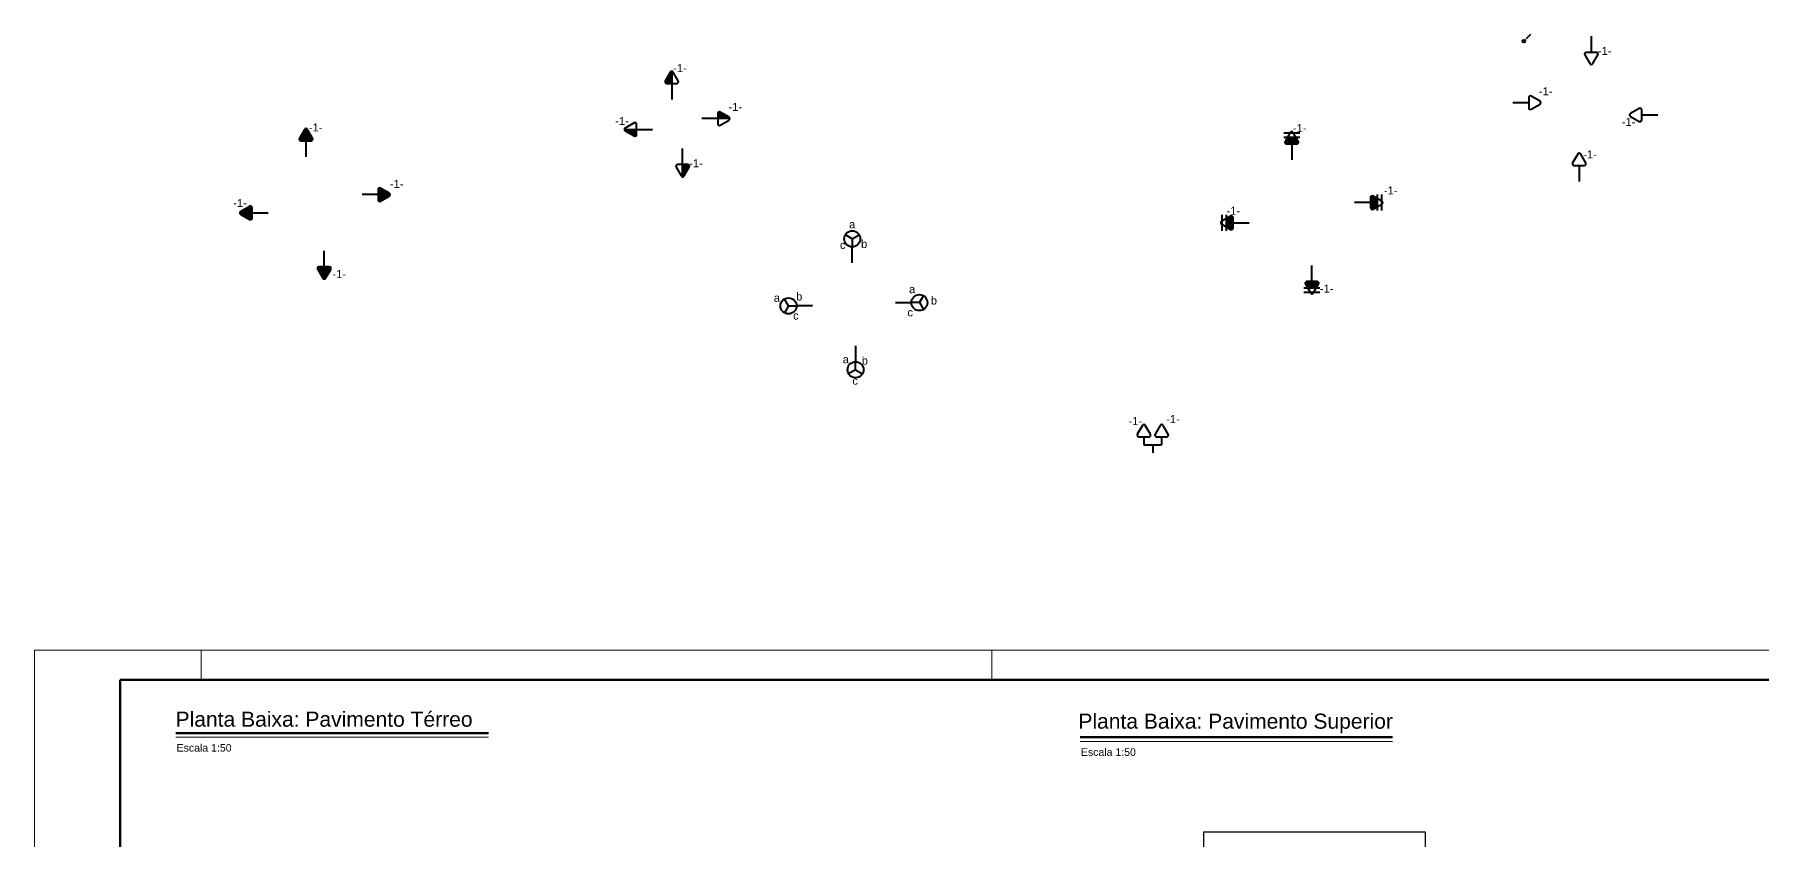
# Model space of a CAD drawing. Header units: millimetres. Extents: x 117864 to 253185, y 7775 to 37034.
# Drawn here: x 117864 to 138082, y 26984 to 36408 of the extents above; entities that cross this region are included whole.
import ezdxf
from ezdxf.enums import TextEntityAlignment as Align

# ---------------------------------------------------------------- set-up
doc = ezdxf.new("R2010")
doc.units = ezdxf.units.MM
doc.header["$LTSCALE"] = 200
for name, color, linetype, lineweight in [('arquitetonico', 7, 'Continuous', 20), ('Eletrodutos', 4, 'Continuous', 60), ('simbologia', 2, 'Continuous', 40), ('Texto', 9, 'Continuous', 20)]:
    doc.layers.add(name, color=color, linetype=linetype, lineweight=lineweight)
doc.styles.add('style1', font='arial.ttf')

msp = doc.modelspace()

# ---------------------------------------------------------------- hatches: boundary and pattern name
at = {"layer": 'simbologia'}
h = msp.add_hatch(dxfattribs=at)
h.set_pattern_fill('ANSI31', color=256, scale=10, angle=90)
h.set_pattern_definition([(135, (130561.2801, -39435.8569), (-0.883883476, -0.883883476), [])])
h.paths.add_polyline_path([(132498, 35159, 0.57735), (132515, 35129), (132633, 35129, 0.57735), (132651, 35159), (132623, 35207), (132525, 35207)], flags=16)
h.paths.add_polyline_path([(132498, 35159, 0.57735), (132515, 35129), (132633, 35129, 0.57735), (132651, 35159), (132594, 35258), (132555, 35258)], flags=17)
h.paths.add_polyline_path([(132592, 35262, 0.57735), (132557, 35262), (132498, 35159, 0.57735), (132515, 35129), (132633, 35129, 0.57735), (132651, 35159)])
h = msp.add_hatch(dxfattribs=at)
h.set_pattern_fill('ANSI31', color=256, scale=10)
h.set_pattern_definition([(45, (58932.0277, 36455.5751), (-0.883883476, 0.883883476), [])])
h.paths.add_polyline_path([(133527, 34519, 0.57735), (133497, 34502), (133497, 34384, 0.57735), (133527, 34366), (133574, 34393), (133574, 34492)], flags=16)
h.paths.add_polyline_path([(133527, 34519, 0.57735), (133497, 34502), (133497, 34384, 0.57735), (133527, 34366), (133625, 34423), (133625, 34462)], flags=17)
h.paths.add_polyline_path([(133630, 34425, 0.57735), (133630, 34460), (133527, 34519, 0.57735), (133497, 34502), (133497, 34384, 0.57735), (133527, 34366)])
h = msp.add_hatch(dxfattribs=at)
h.set_pattern_fill('ANSI31', color=256, scale=10, angle=-180)
h.set_pattern_definition([(225, (206452.7121, 32193.3955), (0.883883476, -0.883883476), [])])
h.paths.add_polyline_path([(131857, 34130, 0.57735), (131887, 34147), (131887, 34265, 0.57735), (131857, 34283), (131810, 34256), (131810, 34157)], flags=16)
h.paths.add_polyline_path([(131857, 34130, 0.57735), (131887, 34147), (131887, 34265, 0.57735), (131857, 34283), (131759, 34226), (131759, 34187)], flags=17)
h.paths.add_polyline_path([(131755, 34224, 0.57735), (131755, 34189), (131857, 34130, 0.57735), (131887, 34147), (131887, 34265, 0.57735), (131857, 34283)])
h = msp.add_hatch(dxfattribs=at)
h.set_pattern_fill('ANSI31', color=256, scale=10, angle=-90)
h.set_pattern_definition([(315, (134823.4598, 108084.8275), (0.883883476, 0.883883476), [])])
h.paths.add_polyline_path([(132887, 33490, 0.57735), (132869, 33520), (132751, 33520, 0.57735), (132734, 33490), (132761, 33442), (132860, 33442)], flags=16)
h.paths.add_polyline_path([(132887, 33490, 0.57735), (132869, 33520), (132751, 33520, 0.57735), (132734, 33490), (132791, 33391), (132830, 33391)], flags=17)
h.paths.add_polyline_path([(132793, 33387, 0.57735), (132828, 33387), (132887, 33490, 0.57735), (132869, 33520), (132751, 33520, 0.57735), (132734, 33490)])

# ---------------------------------------------------------------- linework, layer by layer
at = {"lineweight": 30, "ltscale": 0.35}
for p, q in [((134141, 27080), (131541, 27080)), ((131541, 27080), (131541, 25730)), ((134141, 25730), (134141, 27080))]:
    msp.add_line(p, q, dxfattribs=at)
at = {"layer": 'arquitetonico'}
for p, q in [((147564, 29211), (117864, 29211)), ((117864, 29211), (117864, 8211)), ((119814, 28861), (119814, 29211)), ((129064, 28861), (129064, 29211)), ((119516, 28190), (123174, 28190)), ((130097, 28140), (133755, 28140))]:
    msp.add_line(p, q, dxfattribs=at)
at = {"layer": 'Eletrodutos'}
for p, q in [((147214, 28861), (118864, 28861)), ((118864, 28861), (118864, 8561)), ((119516, 28240), (123174, 28240)), ((130097, 28190), (133755, 28190))]:
    msp.add_line(p, q, dxfattribs=at)
at = {"layer": 'simbologia'}
for p, q in [((135367, 36408), (135321, 36361)), ((135321, 36361), (135367, 36408)), ((136080, 36200), (136080, 36388)), ((125302, 35969), (125243, 35867)), ((125261, 35837), (125379, 35837)), ((125320, 35979), (125320, 35837)), ((125320, 35837), (125320, 35649)), ((125396, 35867), (125337, 35969)), ((135347, 35611), (135160, 35611)), ((125858, 35425), (125671, 35425)), ((125858, 35484), (125858, 35366)), ((126000, 35425), (125858, 35425)), ((125990, 35443), (125888, 35502)), ((125888, 35349), (125990, 35408)), ((136670, 35468), (136857, 35468)), ((121022, 35298), (120963, 35196)), ((121116, 35196), (121057, 35298)), ((124766, 35298), (124909, 35298)), ((124879, 35374), (124776, 35315)), ((124776, 35281), (124879, 35222)), ((124909, 35239), (124909, 35357)), ((124909, 35298), (125096, 35298)), ((132481, 35258), (132668, 35258)), ((132481, 35207), (132668, 35207)), ((120981, 35166), (121099, 35166)), ((121040, 35166), (121040, 34979)), ((125447, 34887), (125447, 35074)), ((132574, 35129), (132574, 34942)), ((125371, 34857), (125430, 34755)), ((125506, 34887), (125388, 34887)), ((125447, 34745), (125447, 34887)), ((125464, 34755), (125523, 34857)), ((135937, 34878), (135937, 34691)), ((121883, 34595), (121883, 34477)), ((122015, 34553), (121913, 34612)), ((120380, 34399), (120277, 34340)), ((120410, 34264), (120410, 34382)), ((121883, 34536), (121696, 34536)), ((121913, 34459), (122015, 34518)), ((133497, 34443), (133310, 34443)), ((133574, 34536), (133574, 34349)), ((133625, 34536), (133625, 34349)), ((120277, 34305), (120380, 34246)), ((120410, 34323), (120597, 34323)), ((131759, 34113), (131759, 34300)), ((131810, 34113), (131810, 34300)), ((131887, 34206), (132075, 34206)), ((127432, 34019), (127351, 34066)), ((127432, 34019), (127514, 34066)), ((127432, 34019), (127432, 33926)), ((121253, 33692), (121253, 33880)), ((127432, 33738), (127432, 33926)), ((121177, 33662), (121236, 33560)), ((121312, 33692), (121194, 33692)), ((121270, 33560), (121329, 33662)), ((132810, 33520), (132810, 33707)), ((132904, 33442), (132717, 33442)), ((132904, 33391), (132717, 33391)), ((126686, 33235), (126639, 33316)), ((126686, 33235), (126639, 33154)), ((126686, 33235), (126779, 33235)), ((126967, 33235), (126779, 33235)), ((127936, 33273), (128123, 33273)), ((128217, 33273), (128123, 33273)), ((128217, 33273), (128264, 33354)), ((128217, 33273), (128264, 33192)), ((127471, 32769), (127471, 32582)), ((127471, 32488), (127471, 32582)), ((127471, 32488), (127389, 32441)), ((127471, 32488), (127552, 32441)), ((130826, 31837), (130767, 31735)), ((130920, 31735), (130861, 31837)), ((131035, 31837), (130976, 31735)), ((131129, 31735), (131070, 31837)), ((130785, 31705), (130903, 31705)), ((130844, 31705), (130844, 31611)), ((130844, 31611), (131052, 31611)), ((130948, 31611), (130948, 31517)), ((130993, 31705), (131111, 31705)), ((131052, 31705), (131052, 31611))]:
    msp.add_line(p, q, dxfattribs=at)
at = {"layer": 'simbologia', "linetype": 'Continuous'}
for p, q in [((125266, 35837), (125241, 35861)), ((125264, 35837), (125241, 35860)), ((125262, 35837), (125241, 35858)), ((125260, 35837), (125241, 35856)), ((125259, 35837), (125241, 35854)), ((125256, 35837), (125241, 35852)), ((125269, 35837), (125242, 35864)), ((125268, 35837), (125242, 35863)), ((125254, 35838), (125242, 35850)), ((125273, 35837), (125243, 35866)), ((125271, 35837), (125243, 35865)), ((125251, 35839), (125243, 35847)), ((125276, 35837), (125244, 35868)), ((125275, 35837), (125244, 35867)), ((125278, 35837), (125245, 35870)), ((125282, 35837), (125246, 35872)), ((125280, 35837), (125246, 35871)), ((125283, 35837), (125247, 35873)), ((125287, 35837), (125248, 35875)), ((125285, 35837), (125248, 35874)), ((125289, 35837), (125249, 35876)), ((125292, 35837), (125250, 35879)), ((125290, 35837), (125250, 35877)), ((125294, 35837), (125251, 35880)), ((125298, 35837), (125252, 35882)), ((125296, 35837), (125252, 35881)), ((125301, 35837), (125253, 35884)), ((125299, 35837), (125253, 35883)), ((125303, 35837), (125254, 35885)), ((125306, 35837), (125255, 35888)), ((125305, 35837), (125255, 35886)), ((125308, 35837), (125256, 35889)), ((125312, 35837), (125257, 35891)), ((125310, 35837), (125257, 35890)), ((125313, 35837), (125258, 35892)), ((125317, 35837), (125259, 35894)), ((125315, 35837), (125259, 35893)), ((125319, 35837), (125260, 35895)), ((125320, 35839), (125261, 35898)), ((125320, 35837), (125261, 35896)), ((125320, 35841), (125262, 35899)), ((125320, 35845), (125263, 35901)), ((125320, 35843), (125263, 35900)), ((125320, 35848), (125264, 35903)), ((125320, 35846), (125264, 35902)), ((125320, 35850), (125265, 35904)), ((125320, 35853), (125266, 35907)), ((125320, 35852), (125266, 35905)), ((125320, 35855), (125267, 35908)), ((125320, 35859), (125268, 35910)), ((125320, 35857), (125268, 35909)), ((125320, 35860), (125269, 35911)), ((125320, 35864), (125270, 35913)), ((125320, 35862), (125270, 35912)), ((125320, 35866), (125271, 35914)), ((125320, 35869), (125272, 35917)), ((125320, 35867), (125272, 35916)), ((125320, 35871), (125273, 35918)), ((125320, 35875), (125274, 35920)), ((125320, 35873), (125274, 35919)), ((125320, 35878), (125275, 35922)), ((125320, 35876), (125275, 35921)), ((125320, 35880), (125276, 35923)), ((125320, 35883), (125277, 35926)), ((125320, 35882), (125277, 35925)), ((125320, 35885), (125278, 35927)), ((125320, 35889), (125279, 35929)), ((125320, 35887), (125279, 35928)), ((125320, 35890), (125280, 35930)), ((125320, 35894), (125281, 35932)), ((125320, 35892), (125281, 35931)), ((125320, 35896), (125282, 35933)), ((125320, 35899), (125283, 35936)), ((125320, 35898), (125283, 35935)), ((125320, 35901), (125284, 35937)), ((125320, 35905), (125285, 35939)), ((125320, 35903), (125285, 35938)), ((125320, 35908), (125286, 35941)), ((125320, 35906), (125286, 35940)), ((125320, 35910), (125287, 35942)), ((125320, 35913), (125288, 35945)), ((125320, 35912), (125288, 35944)), ((125320, 35915), (125289, 35946)), ((125320, 35919), (125290, 35948)), ((125320, 35917), (125290, 35947)), ((125320, 35921), (125291, 35949)), ((125320, 35924), (125292, 35951)), ((125320, 35922), (125292, 35950)), ((125320, 35926), (125293, 35953)), ((125320, 35929), (125294, 35955)), ((125320, 35928), (125294, 35954)), ((125320, 35931), (125295, 35956)), ((125320, 35935), (125296, 35958)), ((125320, 35933), (125296, 35957)), ((125320, 35938), (125297, 35960)), ((125320, 35936), (125297, 35959)), ((125320, 35940), (125298, 35961)), ((125320, 35944), (125299, 35964)), ((125320, 35942), (125299, 35963)), ((125320, 35945), (125300, 35965)), ((125320, 35949), (125301, 35967)), ((125320, 35947), (125301, 35966)), ((125320, 35951), (125302, 35968)), ((125320, 35954), (125303, 35970)), ((125320, 35952), (125303, 35969)), ((125320, 35956), (125304, 35971)), ((125320, 35958), (125305, 35972)), ((125320, 35959), (125306, 35973)), ((125320, 35961), (125307, 35974)), ((125320, 35963), (125308, 35975)), ((125320, 35965), (125309, 35976)), ((125320, 35966), (125310, 35976)), ((125320, 35968), (125311, 35977)), ((125320, 35970), (125312, 35977)), ((125320, 35972), (125314, 35978)), ((125320, 35974), (125315, 35978)), ((125320, 35975), (125316, 35979)), ((125320, 35977), (125318, 35979)), ((125858, 35487), (125876, 35504)), ((125858, 35485), (125878, 35504)), ((125858, 35483), (125880, 35504)), ((125858, 35481), (125881, 35504)), ((125858, 35479), (125883, 35504)), ((125858, 35478), (125884, 35504)), ((125858, 35476), (125885, 35503)), ((125858, 35474), (125887, 35503)), ((125858, 35472), (125888, 35502)), ((125858, 35470), (125889, 35501)), ((125858, 35469), (125890, 35501)), ((125858, 35467), (125891, 35500)), ((125858, 35465), (125892, 35499)), ((125858, 35463), (125893, 35499)), ((125858, 35462), (125894, 35498)), ((125858, 35460), (125896, 35497)), ((125858, 35458), (125897, 35497)), ((125858, 35456), (125898, 35496)), ((125858, 35455), (125899, 35495)), ((125858, 35453), (125900, 35495)), ((125858, 35451), (125901, 35494)), ((125858, 35449), (125902, 35494)), ((125858, 35448), (125903, 35493)), ((125858, 35446), (125905, 35492)), ((125858, 35444), (125906, 35492)), ((125858, 35442), (125907, 35491)), ((125858, 35440), (125908, 35490)), ((125858, 35439), (125909, 35490)), ((125858, 35437), (125910, 35489)), ((125858, 35435), (125911, 35488)), ((125858, 35433), (125912, 35488)), ((125858, 35432), (125914, 35487)), ((125858, 35430), (125915, 35486)), ((125858, 35428), (125916, 35486)), ((125858, 35426), (125917, 35485)), ((125859, 35489), (125874, 35504)), ((125859, 35491), (125871, 35503)), ((125859, 35425), (125918, 35484)), ((125861, 35494), (125868, 35502)), ((125861, 35425), (125919, 35484)), ((125863, 35425), (125920, 35483)), ((125864, 35425), (125921, 35483)), ((125866, 35425), (125923, 35482)), ((125868, 35425), (125924, 35481)), ((125870, 35425), (125925, 35481)), ((125871, 35425), (125926, 35480)), ((125873, 35425), (125927, 35479)), ((125875, 35425), (125928, 35479)), ((125877, 35425), (125929, 35478)), ((125878, 35425), (125930, 35477)), ((125880, 35425), (125931, 35477)), ((125882, 35425), (125933, 35476)), ((125884, 35425), (125934, 35475)), ((125885, 35425), (125935, 35475)), ((125887, 35425), (125936, 35474)), ((125889, 35425), (125937, 35473)), ((125891, 35425), (125938, 35473)), ((125893, 35425), (125939, 35472)), ((125894, 35425), (125940, 35472)), ((125896, 35425), (125942, 35471)), ((125898, 35425), (125943, 35470)), ((125900, 35425), (125944, 35470)), ((125901, 35425), (125945, 35469)), ((125903, 35425), (125946, 35468)), ((125905, 35425), (125947, 35468)), ((125907, 35425), (125948, 35467)), ((125908, 35425), (125949, 35466)), ((125910, 35425), (125951, 35466)), ((125912, 35425), (125952, 35465)), ((125914, 35425), (125953, 35464)), ((125916, 35425), (125954, 35464)), ((125917, 35425), (125955, 35463)), ((125919, 35425), (125956, 35462)), ((125921, 35425), (125957, 35462)), ((125923, 35425), (125958, 35461)), ((125924, 35425), (125959, 35461)), ((125926, 35425), (125961, 35460)), ((125928, 35425), (125962, 35459)), ((125930, 35425), (125963, 35459)), ((125931, 35425), (125964, 35458)), ((125933, 35425), (125965, 35457)), ((125935, 35425), (125966, 35457)), ((125937, 35425), (125967, 35456)), ((125939, 35425), (125968, 35455)), ((125940, 35425), (125970, 35455)), ((125942, 35425), (125971, 35454)), ((125944, 35425), (125972, 35453)), ((125946, 35425), (125973, 35453)), ((125947, 35425), (125974, 35452)), ((125949, 35425), (125975, 35451)), ((125951, 35425), (125976, 35451)), ((125953, 35425), (125977, 35450)), ((125954, 35425), (125979, 35450)), ((125956, 35425), (125980, 35449)), ((125958, 35425), (125981, 35448)), ((125960, 35425), (125982, 35448)), ((125962, 35425), (125983, 35447)), ((125963, 35425), (125984, 35446)), ((125965, 35425), (125985, 35446)), ((125967, 35425), (125986, 35445)), ((125969, 35425), (125988, 35444)), ((125970, 35425), (125989, 35444)), ((125972, 35425), (125990, 35443)), ((125974, 35425), (125991, 35442)), ((125976, 35425), (125992, 35442)), ((125977, 35425), (125993, 35441)), ((125979, 35425), (125994, 35440)), ((125981, 35425), (125995, 35439)), ((125983, 35425), (125996, 35438)), ((125984, 35425), (125996, 35437)), ((125986, 35425), (125997, 35436)), ((125988, 35425), (125998, 35435)), ((125990, 35425), (125998, 35434)), ((125992, 35425), (125999, 35433)), ((125993, 35425), (125999, 35431)), ((125995, 35425), (126000, 35430)), ((125997, 35425), (126000, 35429)), ((125999, 35425), (126000, 35427)), ((120986, 35166), (120961, 35191)), ((120984, 35166), (120961, 35189)), ((120982, 35166), (120961, 35188)), ((120981, 35166), (120961, 35186)), ((120979, 35166), (120961, 35184)), ((120977, 35166), (120961, 35182)), ((120990, 35166), (120962, 35193)), ((120988, 35166), (120962, 35192)), ((120974, 35167), (120962, 35180)), ((120993, 35166), (120963, 35196)), ((120991, 35166), (120963, 35195)), ((120995, 35166), (120964, 35197)), ((120998, 35166), (120965, 35199)), ((120997, 35166), (120965, 35198)), ((121002, 35166), (120966, 35201)), ((121000, 35166), (120966, 35200)), ((121004, 35166), (120967, 35202)), ((121007, 35166), (120968, 35205)), ((121005, 35166), (120968, 35204)), ((121009, 35166), (120969, 35206)), ((121013, 35166), (120970, 35208)), ((121011, 35166), (120970, 35207)), ((121014, 35166), (120971, 35209)), ((121018, 35166), (120972, 35211)), ((121016, 35166), (120972, 35210)), ((121020, 35166), (120973, 35213)), ((121023, 35166), (120974, 35215)), ((121021, 35166), (120974, 35214)), ((121025, 35166), (120975, 35216)), ((121028, 35166), (120976, 35218)), ((121027, 35166), (120976, 35217)), ((121032, 35166), (120977, 35220)), ((121030, 35166), (120977, 35219)), ((121034, 35166), (120978, 35222)), ((121037, 35166), (120979, 35224)), ((121035, 35166), (120979, 35223)), ((121039, 35166), (120980, 35225)), ((121043, 35166), (120981, 35227)), ((121041, 35166), (120981, 35226)), ((121044, 35166), (120982, 35228)), ((121048, 35166), (120983, 35230)), ((121046, 35166), (120983, 35229)), ((121050, 35166), (120984, 35232)), ((121053, 35166), (120985, 35234)), ((121051, 35166), (120985, 35233)), ((121055, 35166), (120986, 35235)), ((121058, 35166), (120987, 35237)), ((121057, 35166), (120987, 35236)), ((121062, 35166), (120988, 35239)), ((121060, 35166), (120988, 35238)), ((121064, 35166), (120989, 35241)), ((121067, 35166), (120990, 35243)), ((121066, 35166), (120990, 35242)), ((121069, 35166), (120991, 35244)), ((121073, 35166), (120992, 35246)), ((121071, 35166), (120992, 35245)), ((121074, 35166), (120993, 35247)), ((121078, 35166), (120994, 35250)), ((121076, 35166), (120994, 35248)), ((121080, 35166), (120995, 35251)), ((121083, 35166), (120996, 35253)), ((121081, 35166), (120996, 35252)), ((121085, 35166), (120997, 35254)), ((121089, 35166), (120998, 35256)), ((121087, 35166), (120998, 35255)), ((121092, 35166), (120999, 35259)), ((121090, 35166), (120999, 35257)), ((121094, 35166), (121000, 35260)), ((121097, 35166), (121001, 35262)), ((121096, 35166), (121001, 35261)), ((121099, 35166), (121002, 35263)), ((121102, 35166), (121003, 35265)), ((121101, 35166), (121003, 35264)), ((121104, 35167), (121004, 35266)), ((121106, 35167), (121005, 35269)), ((121105, 35167), (121005, 35267)), ((121108, 35168), (121006, 35270)), ((121110, 35169), (121007, 35272)), ((121109, 35169), (121007, 35271)), ((121111, 35170), (121008, 35273)), ((121113, 35172), (121009, 35275)), ((121112, 35171), (121009, 35274)), ((121114, 35174), (121010, 35278)), ((121114, 35173), (121010, 35276)), ((121115, 35175), (121011, 35279)), ((121116, 35177), (121012, 35281)), ((121116, 35176), (121012, 35280)), ((121117, 35178), (121013, 35282)), ((121118, 35181), (121014, 35284)), ((121118, 35179), (121014, 35283)), ((121118, 35182), (121015, 35285)), ((121119, 35185), (121016, 35288)), ((121119, 35184), (121016, 35287)), ((121119, 35187), (121017, 35289)), ((121118, 35191), (121018, 35291)), ((121118, 35189), (121018, 35290)), ((121117, 35194), (121019, 35292)), ((121112, 35202), (121020, 35294)), ((121115, 35198), (121020, 35293)), ((121108, 35211), (121021, 35297)), ((121110, 35206), (121021, 35296)), ((121105, 35215), (121022, 35298)), ((121100, 35223), (121023, 35300)), ((121103, 35219), (121023, 35299)), ((121098, 35227), (121024, 35301)), ((121095, 35231), (121025, 35302)), ((121093, 35236), (121026, 35303)), ((121091, 35240), (121027, 35304)), ((121088, 35244), (121028, 35304)), ((121086, 35248), (121029, 35305)), ((121083, 35252), (121030, 35306)), ((121081, 35257), (121031, 35306)), ((121079, 35261), (121032, 35307)), ((121076, 35265), (121034, 35307)), ((121074, 35269), (121035, 35308)), ((121071, 35273), (121037, 35308)), ((121069, 35277), (121038, 35308)), ((121067, 35282), (121040, 35308)), ((121064, 35286), (121042, 35308)), ((121062, 35290), (121044, 35308)), ((121059, 35294), (121047, 35307)), ((121057, 35298), (121050, 35305)), ((124768, 35298), (124766, 35297)), ((124773, 35298), (124767, 35292)), ((124772, 35298), (124767, 35293)), ((124770, 35298), (124767, 35295)), ((124777, 35298), (124768, 35290)), ((124775, 35298), (124768, 35291)), ((124779, 35298), (124769, 35288)), ((124782, 35298), (124770, 35286)), ((124780, 35298), (124770, 35287)), ((124784, 35298), (124771, 35285)), ((124786, 35298), (124772, 35284)), ((124787, 35298), (124773, 35283)), ((124789, 35298), (124774, 35283)), ((124791, 35298), (124775, 35282)), ((124793, 35298), (124776, 35281)), ((124794, 35298), (124777, 35280)), ((124796, 35298), (124778, 35280)), ((124798, 35298), (124779, 35279)), ((124800, 35298), (124780, 35279)), ((124802, 35298), (124781, 35278)), ((124803, 35298), (124782, 35277)), ((124805, 35298), (124784, 35277)), ((124807, 35298), (124785, 35276)), ((124809, 35298), (124786, 35275)), ((124810, 35298), (124787, 35275)), ((124812, 35298), (124788, 35274)), ((124814, 35298), (124789, 35273)), ((124816, 35298), (124790, 35273)), ((124817, 35298), (124791, 35272)), ((124819, 35298), (124793, 35271)), ((124821, 35298), (124794, 35271)), ((124823, 35298), (124795, 35270)), ((124825, 35298), (124796, 35269)), ((124826, 35298), (124797, 35269)), ((124828, 35298), (124798, 35268)), ((124830, 35298), (124799, 35268)), ((124832, 35298), (124800, 35267)), ((124833, 35298), (124802, 35266)), ((124835, 35298), (124803, 35266)), ((124837, 35298), (124804, 35265)), ((124839, 35298), (124805, 35264)), ((124840, 35298), (124806, 35264)), ((124842, 35298), (124807, 35263)), ((124844, 35298), (124808, 35262)), ((124846, 35298), (124809, 35262)), ((124848, 35298), (124810, 35261)), ((124849, 35298), (124812, 35260)), ((124851, 35298), (124813, 35260)), ((124853, 35298), (124814, 35259)), ((124855, 35298), (124815, 35258)), ((124856, 35298), (124816, 35258)), ((124858, 35298), (124817, 35257)), ((124860, 35298), (124818, 35257)), ((124862, 35298), (124819, 35256)), ((124863, 35298), (124821, 35255)), ((124865, 35298), (124822, 35255)), ((124867, 35298), (124823, 35254)), ((124869, 35298), (124824, 35253)), ((124871, 35298), (124825, 35253)), ((124872, 35298), (124826, 35252)), ((124874, 35298), (124827, 35251)), ((124876, 35298), (124828, 35251)), ((124878, 35298), (124830, 35250)), ((124879, 35298), (124831, 35249)), ((124881, 35298), (124832, 35249)), ((124883, 35298), (124833, 35248)), ((124885, 35298), (124834, 35247)), ((124886, 35298), (124835, 35247)), ((124888, 35298), (124836, 35246)), ((124890, 35298), (124837, 35246)), ((124892, 35298), (124838, 35245)), ((124893, 35298), (124840, 35244)), ((124895, 35298), (124841, 35244)), ((124897, 35298), (124842, 35243)), ((124899, 35298), (124843, 35242)), ((124901, 35298), (124844, 35242)), ((124902, 35298), (124845, 35241)), ((124904, 35298), (124846, 35240)), ((124906, 35298), (124847, 35240)), ((124908, 35298), (124849, 35239)), ((124909, 35297), (124850, 35238)), ((124909, 35295), (124851, 35238)), ((124909, 35294), (124852, 35237)), ((124909, 35292), (124853, 35236)), ((124909, 35290), (124854, 35236)), ((124909, 35288), (124855, 35235)), ((124909, 35287), (124856, 35235)), ((124909, 35285), (124858, 35234)), ((124909, 35283), (124859, 35233)), ((124909, 35281), (124860, 35233)), ((124909, 35280), (124861, 35232)), ((124909, 35278), (124862, 35231)), ((124909, 35276), (124863, 35231)), ((124909, 35274), (124864, 35230)), ((124909, 35272), (124865, 35229)), ((124909, 35271), (124867, 35229)), ((124909, 35269), (124868, 35228)), ((124909, 35267), (124869, 35227)), ((124909, 35265), (124870, 35227)), ((124909, 35264), (124871, 35226)), ((124909, 35262), (124872, 35225)), ((124909, 35260), (124873, 35225)), ((124909, 35258), (124874, 35224)), ((124909, 35257), (124875, 35224)), ((124909, 35255), (124877, 35223)), ((124909, 35253), (124878, 35222)), ((124909, 35251), (124879, 35222)), ((124909, 35250), (124880, 35221)), ((124909, 35248), (124881, 35220)), ((124909, 35246), (124883, 35220)), ((124909, 35244), (124884, 35220)), ((124909, 35242), (124885, 35219)), ((124909, 35241), (124887, 35219)), ((124909, 35239), (124889, 35219)), ((124908, 35237), (124891, 35219)), ((124908, 35235), (124893, 35220)), ((124907, 35232), (124895, 35220)), ((124906, 35229), (124898, 35222)), ((120971, 35168), (120963, 35177)), ((125447, 34886), (125506, 34827)), ((125447, 34884), (125505, 34826)), ((125447, 34883), (125505, 34825)), ((125447, 34881), (125504, 34824)), ((125447, 34879), (125503, 34823)), ((125447, 34877), (125503, 34821)), ((125447, 34875), (125502, 34820)), ((125447, 34874), (125501, 34819)), ((125447, 34872), (125501, 34818)), ((125447, 34870), (125500, 34817)), ((125447, 34868), (125500, 34816)), ((125447, 34867), (125499, 34815)), ((125447, 34865), (125498, 34814)), ((125447, 34863), (125498, 34812)), ((125447, 34861), (125497, 34811)), ((125447, 34860), (125496, 34810)), ((125447, 34858), (125496, 34809)), ((125447, 34856), (125495, 34808)), ((125447, 34854), (125494, 34807)), ((125447, 34853), (125494, 34806)), ((125447, 34851), (125493, 34805)), ((125447, 34849), (125492, 34804)), ((125447, 34847), (125492, 34802)), ((125447, 34845), (125491, 34801)), ((125447, 34844), (125490, 34800)), ((125447, 34842), (125490, 34799)), ((125447, 34840), (125489, 34798)), ((125447, 34838), (125489, 34797)), ((125447, 34837), (125488, 34796)), ((125447, 34835), (125487, 34795)), ((125447, 34833), (125487, 34793)), ((125447, 34831), (125486, 34792)), ((125447, 34830), (125485, 34791)), ((125447, 34828), (125485, 34790)), ((125447, 34826), (125484, 34789)), ((125447, 34824), (125483, 34788)), ((125447, 34822), (125483, 34787)), ((125447, 34821), (125482, 34786)), ((125447, 34819), (125481, 34784)), ((125447, 34817), (125481, 34783)), ((125447, 34815), (125480, 34782)), ((125447, 34814), (125479, 34781)), ((125447, 34812), (125479, 34780)), ((125447, 34810), (125478, 34779)), ((125447, 34808), (125478, 34778)), ((125447, 34807), (125477, 34777)), ((125447, 34805), (125476, 34775)), ((125447, 34803), (125476, 34774)), ((125447, 34801), (125475, 34773)), ((125447, 34799), (125474, 34772)), ((125447, 34798), (125474, 34771)), ((125447, 34796), (125473, 34770)), ((125447, 34794), (125472, 34769)), ((125447, 34792), (125472, 34768)), ((125447, 34791), (125471, 34767)), ((125447, 34789), (125470, 34765)), ((125447, 34787), (125470, 34764)), ((125447, 34785), (125469, 34763)), ((125447, 34784), (125468, 34762)), ((125447, 34782), (125468, 34761)), ((125447, 34780), (125467, 34760)), ((125447, 34778), (125467, 34759)), ((125447, 34776), (125466, 34758)), ((125447, 34775), (125465, 34756)), ((125448, 34887), (125507, 34828)), ((125450, 34887), (125507, 34829)), ((125451, 34887), (125508, 34830)), ((125453, 34887), (125509, 34832)), ((125455, 34887), (125509, 34833)), ((125457, 34887), (125510, 34834)), ((125458, 34887), (125511, 34835)), ((125460, 34887), (125511, 34836)), ((125462, 34887), (125512, 34837)), ((125464, 34887), (125512, 34838)), ((125466, 34887), (125513, 34839)), ((125467, 34887), (125514, 34840)), ((125469, 34887), (125514, 34842)), ((125471, 34887), (125515, 34843)), ((125473, 34887), (125516, 34844)), ((125474, 34887), (125516, 34845)), ((125476, 34887), (125517, 34846)), ((125478, 34887), (125518, 34847)), ((125480, 34887), (125518, 34848)), ((125481, 34887), (125519, 34849)), ((125483, 34887), (125520, 34851)), ((125485, 34887), (125520, 34852)), ((125487, 34887), (125521, 34853)), ((125488, 34887), (125522, 34854)), ((125490, 34887), (125522, 34855)), ((125492, 34887), (125523, 34856)), ((125494, 34887), (125523, 34857)), ((125496, 34887), (125524, 34858)), ((125497, 34887), (125525, 34860)), ((125499, 34887), (125525, 34861)), ((125501, 34887), (125525, 34862)), ((125503, 34887), (125526, 34864)), ((125504, 34887), (125526, 34865)), ((125506, 34887), (125526, 34867)), ((125508, 34887), (125526, 34869)), ((125510, 34887), (125526, 34871)), ((125513, 34886), (125525, 34874)), ((125516, 34884), (125523, 34877)), ((121883, 34597), (121901, 34615)), ((121883, 34595), (121903, 34615)), ((121883, 34593), (121905, 34615)), ((121883, 34591), (121906, 34615)), ((121883, 34599), (121899, 34614)), ((121883, 34589), (121908, 34614)), ((121883, 34588), (121909, 34614)), ((121883, 34586), (121910, 34613)), ((121883, 34584), (121912, 34613)), ((121883, 34582), (121913, 34612)), ((121883, 34581), (121914, 34612)), ((121883, 34579), (121915, 34611)), ((121883, 34577), (121916, 34610)), ((121883, 34575), (121917, 34610)), ((121883, 34574), (121918, 34609)), ((121883, 34572), (121920, 34608)), ((121883, 34570), (121921, 34608)), ((121883, 34568), (121922, 34607)), ((121883, 34567), (121923, 34606)), ((121883, 34565), (121924, 34606)), ((121883, 34563), (121925, 34605)), ((121883, 34561), (121926, 34604)), ((121883, 34559), (121927, 34604)), ((121883, 34558), (121929, 34603)), ((121883, 34556), (121930, 34603)), ((121883, 34554), (121931, 34602)), ((121883, 34552), (121932, 34601)), ((121883, 34551), (121933, 34601)), ((121883, 34549), (121934, 34600)), ((121883, 34547), (121935, 34599)), ((121883, 34545), (121936, 34599)), ((121883, 34544), (121937, 34598)), ((121883, 34542), (121939, 34597)), ((121883, 34540), (121940, 34597)), ((121883, 34538), (121941, 34596)), ((121883, 34536), (121942, 34595)), ((121883, 34535), (121943, 34595)), ((121883, 34533), (121944, 34594)), ((121883, 34531), (121945, 34593)), ((121883, 34529), (121946, 34593)), ((121883, 34528), (121948, 34592)), ((121883, 34526), (121949, 34592)), ((121883, 34524), (121950, 34591)), ((121883, 34522), (121951, 34590)), ((121883, 34521), (121952, 34590)), ((121883, 34519), (121953, 34589)), ((121883, 34517), (121954, 34588)), ((121883, 34515), (121955, 34588)), ((121883, 34513), (121957, 34587)), ((121883, 34512), (121958, 34586)), ((121883, 34510), (121959, 34586)), ((121883, 34508), (121960, 34585)), ((121883, 34506), (121961, 34584)), ((121883, 34505), (121962, 34584)), ((121883, 34503), (121963, 34583)), ((121883, 34501), (121964, 34582)), ((121883, 34499), (121966, 34582)), ((121883, 34498), (121967, 34581)), ((121883, 34496), (121968, 34581)), ((121883, 34494), (121969, 34580)), ((121883, 34492), (121970, 34579)), ((121883, 34490), (121971, 34579)), ((121883, 34489), (121972, 34578)), ((121883, 34487), (121973, 34577)), ((121883, 34485), (121974, 34577)), ((121883, 34483), (121976, 34576)), ((121883, 34482), (121977, 34575)), ((121883, 34480), (121978, 34575)), ((121883, 34478), (121979, 34574)), ((121883, 34476), (121980, 34573)), ((121883, 34475), (121981, 34573)), ((121883, 34473), (121982, 34572)), ((121884, 34601), (121897, 34614)), ((121885, 34604), (121894, 34613)), ((125447, 34773), (125465, 34755)), ((125447, 34771), (125464, 34754)), ((125447, 34769), (125463, 34753)), ((125447, 34768), (125462, 34752)), ((125447, 34766), (125462, 34751)), ((125447, 34764), (125461, 34750)), ((125447, 34762), (125460, 34749)), ((125447, 34761), (125459, 34749)), ((125447, 34759), (125458, 34748)), ((125447, 34757), (125457, 34747)), ((125447, 34755), (125456, 34747)), ((125447, 34754), (125454, 34746)), ((125447, 34752), (125453, 34746)), ((125447, 34750), (125452, 34745)), ((125447, 34748), (125450, 34745)), ((125447, 34746), (125449, 34745)), ((120332, 34371), (120271, 34311)), ((120336, 34374), (120272, 34310)), ((120340, 34376), (120273, 34309)), ((120344, 34378), (120274, 34308)), ((120348, 34381), (120275, 34307)), ((120352, 34383), (120276, 34306)), ((120357, 34386), (120277, 34306)), ((120361, 34388), (120278, 34305)), ((120365, 34390), (120279, 34304)), ((120369, 34393), (120280, 34304)), ((120373, 34395), (120281, 34303)), ((120378, 34398), (120282, 34302)), ((120381, 34400), (120283, 34302)), ((120384, 34401), (120284, 34301)), ((120386, 34401), (120286, 34301)), ((120388, 34402), (120287, 34300)), ((120390, 34402), (120288, 34299)), ((120392, 34401), (120289, 34299)), ((120393, 34401), (120290, 34298)), ((120395, 34401), (120291, 34297)), ((120396, 34400), (120292, 34297)), ((120397, 34400), (120293, 34296)), ((120399, 34399), (120295, 34295)), ((120400, 34399), (120296, 34295)), ((120401, 34398), (120297, 34294)), ((120402, 34397), (120298, 34293)), ((120403, 34397), (120299, 34293)), ((120404, 34396), (120300, 34292)), ((120405, 34395), (120301, 34291)), ((120405, 34394), (120302, 34291)), ((120406, 34393), (120304, 34290)), ((120407, 34392), (120305, 34290)), ((120407, 34391), (120306, 34289)), ((120408, 34389), (120307, 34288)), ((120408, 34388), (120308, 34288)), ((120409, 34387), (120309, 34287)), ((120409, 34385), (120310, 34286)), ((120409, 34384), (120311, 34286)), ((120410, 34382), (120312, 34285)), ((120410, 34380), (120314, 34284)), ((120410, 34379), (120315, 34284)), ((120410, 34377), (120316, 34283)), ((120410, 34375), (120317, 34282)), ((120410, 34373), (120318, 34282)), ((120410, 34371), (120319, 34281)), ((121884, 34472), (121983, 34571)), ((121884, 34470), (121985, 34571)), ((121885, 34469), (121986, 34570)), ((121885, 34468), (121987, 34570)), ((121886, 34467), (121988, 34569)), ((121886, 34466), (121989, 34568)), ((121887, 34465), (121990, 34568)), ((121888, 34464), (121991, 34567)), ((121889, 34463), (121992, 34566)), ((121890, 34462), (121994, 34566)), ((121891, 34461), (121995, 34565)), ((121892, 34460), (121996, 34564)), ((121893, 34460), (121997, 34564)), ((121894, 34459), (121998, 34563)), ((121895, 34458), (121999, 34562)), ((121896, 34458), (122000, 34562)), ((121898, 34458), (122001, 34561)), ((121899, 34457), (122002, 34560)), ((121901, 34457), (122004, 34560)), ((121902, 34457), (122005, 34559)), ((121904, 34457), (122006, 34559)), ((121906, 34457), (122007, 34558)), ((121908, 34458), (122008, 34557)), ((121911, 34459), (122009, 34557)), ((121915, 34461), (122010, 34556)), ((121919, 34463), (122011, 34555)), ((121923, 34465), (122013, 34555)), ((121928, 34468), (122014, 34554)), ((121932, 34470), (122015, 34553)), ((121936, 34473), (122016, 34553)), ((121940, 34475), (122017, 34552)), ((121944, 34478), (122018, 34551)), ((121949, 34480), (122019, 34550)), ((121953, 34482), (122020, 34550)), ((121957, 34485), (122021, 34549)), ((121961, 34487), (122021, 34548)), ((121965, 34490), (122022, 34547)), ((121969, 34492), (122023, 34545)), ((121974, 34494), (122023, 34544)), ((121978, 34497), (122024, 34543)), ((121982, 34499), (122024, 34542)), ((121986, 34502), (122025, 34540)), ((121990, 34504), (122025, 34539)), ((121995, 34507), (122025, 34537)), ((121999, 34509), (122025, 34535)), ((122003, 34511), (122025, 34534)), ((122007, 34514), (122025, 34531)), ((122011, 34516), (122024, 34529)), ((122015, 34519), (122022, 34526)), ((120298, 34352), (120267, 34321)), ((120294, 34349), (120267, 34323)), ((120290, 34347), (120267, 34325)), ((120311, 34359), (120268, 34317)), ((120306, 34357), (120268, 34318)), ((120302, 34354), (120268, 34320)), ((120285, 34345), (120268, 34327)), ((120319, 34364), (120269, 34314)), ((120315, 34362), (120269, 34315)), ((120281, 34342), (120269, 34329)), ((120327, 34369), (120270, 34312)), ((120323, 34366), (120270, 34313)), ((120277, 34340), (120270, 34333)), ((120410, 34370), (120320, 34280)), ((120410, 34368), (120321, 34280)), ((120410, 34366), (120323, 34279)), ((120410, 34364), (120324, 34279)), ((120410, 34363), (120325, 34278)), ((120410, 34361), (120326, 34277)), ((120410, 34359), (120327, 34277)), ((120410, 34357), (120328, 34276)), ((120410, 34356), (120329, 34275)), ((120410, 34354), (120330, 34275)), ((120410, 34352), (120332, 34274)), ((120410, 34350), (120333, 34273)), ((120410, 34348), (120334, 34273)), ((120410, 34347), (120335, 34272)), ((120410, 34345), (120336, 34271)), ((120410, 34343), (120337, 34271)), ((120410, 34341), (120338, 34270)), ((120410, 34340), (120339, 34269)), ((120410, 34338), (120340, 34269)), ((120410, 34336), (120342, 34268)), ((120410, 34334), (120343, 34268)), ((120410, 34333), (120344, 34267)), ((120410, 34331), (120345, 34266)), ((120410, 34329), (120346, 34266)), ((120410, 34327), (120347, 34265)), ((120410, 34325), (120348, 34264)), ((120410, 34324), (120349, 34264)), ((120410, 34322), (120351, 34263)), ((120410, 34320), (120352, 34262)), ((120410, 34318), (120353, 34262)), ((120410, 34317), (120354, 34261)), ((120410, 34315), (120355, 34260)), ((120410, 34313), (120356, 34260)), ((120410, 34311), (120357, 34259)), ((120410, 34310), (120358, 34258)), ((120410, 34308), (120360, 34258)), ((120410, 34306), (120361, 34257)), ((120410, 34304), (120362, 34257)), ((120410, 34303), (120363, 34256)), ((120410, 34301), (120364, 34255)), ((120410, 34299), (120365, 34255)), ((120410, 34297), (120366, 34254)), ((120410, 34295), (120367, 34253)), ((120410, 34294), (120369, 34253)), ((120410, 34292), (120370, 34252)), ((120410, 34290), (120371, 34251)), ((120410, 34288), (120372, 34251)), ((120410, 34287), (120373, 34250)), ((120410, 34285), (120374, 34249)), ((120410, 34283), (120375, 34249)), ((120410, 34281), (120376, 34248)), ((120410, 34280), (120377, 34247)), ((120410, 34278), (120379, 34247)), ((120410, 34276), (120380, 34246)), ((120410, 34274), (120381, 34246)), ((120410, 34272), (120382, 34245)), ((120410, 34271), (120383, 34245)), ((120410, 34269), (120385, 34244)), ((120410, 34267), (120386, 34244)), ((120410, 34265), (120388, 34244)), ((120410, 34264), (120390, 34244)), ((120409, 34262), (120391, 34244)), ((120409, 34260), (120393, 34244)), ((120409, 34257), (120396, 34245)), ((120407, 34254), (120399, 34246)), ((121174, 33676), (121278, 33573)), ((121174, 33675), (121277, 33572)), ((121174, 33673), (121276, 33571)), ((121174, 33671), (121276, 33570)), ((121174, 33669), (121275, 33569)), ((121175, 33680), (121279, 33576)), ((121175, 33679), (121279, 33575)), ((121175, 33678), (121278, 33574)), ((121175, 33667), (121274, 33567)), ((121176, 33682), (121280, 33577)), ((121176, 33664), (121274, 33566)), ((121177, 33684), (121281, 33580)), ((121177, 33683), (121281, 33579)), ((121178, 33685), (121282, 33581)), ((121178, 33660), (121273, 33565)), ((121179, 33686), (121283, 33582)), ((121180, 33687), (121283, 33583)), ((121180, 33656), (121272, 33564)), ((121181, 33688), (121284, 33584)), ((121182, 33688), (121285, 33585)), ((121183, 33689), (121285, 33586)), ((121183, 33652), (121272, 33563)), ((121184, 33690), (121286, 33588)), ((121185, 33690), (121287, 33589)), ((121185, 33648), (121271, 33562)), ((121186, 33691), (121287, 33590)), ((121187, 33691), (121288, 33591)), ((121187, 33644), (121270, 33561)), ((121189, 33692), (121289, 33592)), ((121190, 33692), (121289, 33593)), ((121190, 33640), (121270, 33560)), ((121192, 33692), (121290, 33594)), ((121192, 33635), (121269, 33559)), ((121193, 33692), (121290, 33595)), ((121195, 33692), (121291, 33597)), ((121195, 33631), (121268, 33558)), ((121197, 33692), (121292, 33598)), ((121197, 33627), (121267, 33557)), ((121199, 33692), (121292, 33599)), ((121199, 33623), (121267, 33556)), ((121200, 33692), (121293, 33600)), ((121202, 33692), (121294, 33601)), ((121202, 33619), (121266, 33555)), ((121204, 33692), (121294, 33602)), ((121204, 33614), (121265, 33554)), ((121206, 33692), (121295, 33603)), ((121207, 33610), (121264, 33553)), ((121208, 33692), (121296, 33604)), ((121209, 33692), (121296, 33605)), ((121209, 33606), (121262, 33553)), ((121211, 33692), (121297, 33607)), ((121212, 33602), (121261, 33552)), ((121213, 33692), (121298, 33608)), ((121214, 33598), (121260, 33552)), ((121215, 33692), (121298, 33609)), ((121216, 33692), (121299, 33610)), ((121216, 33594), (121259, 33551)), ((121218, 33692), (121300, 33611)), ((121219, 33589), (121257, 33551)), ((121220, 33692), (121300, 33612)), ((121221, 33585), (121256, 33550)), ((121222, 33692), (121301, 33613)), ((121223, 33692), (121301, 33614)), ((121224, 33581), (121254, 33550)), ((121225, 33692), (121302, 33616)), ((121226, 33577), (121253, 33550)), ((121227, 33692), (121303, 33617)), ((121228, 33573), (121251, 33550)), ((121229, 33692), (121303, 33618)), ((121231, 33692), (121304, 33619)), ((121231, 33568), (121249, 33551)), ((121232, 33692), (121305, 33620)), ((121233, 33564), (121246, 33551)), ((121234, 33692), (121305, 33621)), ((121236, 33692), (121306, 33622)), ((121238, 33692), (121307, 33623)), ((121239, 33692), (121307, 33625)), ((121241, 33692), (121308, 33626)), ((121243, 33692), (121309, 33627)), ((121245, 33692), (121309, 33628)), ((121246, 33692), (121310, 33629)), ((121248, 33692), (121311, 33630)), ((121250, 33692), (121311, 33631)), ((121252, 33692), (121312, 33632)), ((121254, 33692), (121312, 33634)), ((121255, 33692), (121313, 33635)), ((121257, 33692), (121314, 33636)), ((121259, 33692), (121314, 33637)), ((121261, 33692), (121315, 33638)), ((121262, 33692), (121316, 33639)), ((121264, 33692), (121316, 33640)), ((121266, 33692), (121317, 33641)), ((121268, 33692), (121318, 33642)), ((121269, 33692), (121318, 33644)), ((121271, 33692), (121319, 33645)), ((121273, 33692), (121320, 33646)), ((121275, 33692), (121320, 33647)), ((121277, 33692), (121321, 33648)), ((121278, 33692), (121322, 33649)), ((121280, 33692), (121322, 33650)), ((121282, 33692), (121323, 33651)), ((121284, 33692), (121323, 33653)), ((121285, 33692), (121324, 33654)), ((121287, 33692), (121325, 33655)), ((121289, 33692), (121325, 33656)), ((121291, 33692), (121326, 33657)), ((121292, 33692), (121327, 33658)), ((121294, 33692), (121327, 33659)), ((121296, 33692), (121328, 33660)), ((121298, 33692), (121329, 33662)), ((121299, 33692), (121329, 33663)), ((121301, 33692), (121330, 33664)), ((121303, 33692), (121330, 33665)), ((121305, 33692), (121331, 33666)), ((121307, 33692), (121331, 33668)), ((121308, 33692), (121332, 33669)), ((121310, 33692), (121332, 33671)), ((121312, 33692), (121332, 33672)), ((121314, 33692), (121332, 33674)), ((121316, 33692), (121332, 33676)), ((121318, 33691), (121331, 33679)), ((121321, 33690), (121330, 33682)), ((121236, 33560), (121243, 33553))]:
    msp.add_line(p, q, dxfattribs=at)
at = {"layer": 'simbologia'}
for points in [[(136139, 36200), (136021, 36200, 0.57735), (136003, 36170), (136062, 36068, 0.57735), (136097, 36068), (136156, 36170, 0.57735)], [(135347, 35670), (135347, 35551, 0.57735), (135377, 35534), (135479, 35593, 0.57735), (135479, 35628), (135377, 35687, 0.57735)], [(136670, 35409), (136670, 35527, 0.57735), (136640, 35544), (136537, 35485, 0.57735), (136537, 35451), (136640, 35392, 0.57735)], [(132515, 35129), (132633, 35129, 0.57735), (132651, 35159), (132592, 35262, 0.57735), (132557, 35262), (132498, 35159, 0.57735)], [(135878, 34878), (135996, 34878, 0.57735), (136014, 34908), (135955, 35010, 0.57735), (135920, 35010), (135861, 34908, 0.57735)], [(133497, 34502), (133497, 34384, 0.57735), (133527, 34366), (133630, 34425, 0.57735), (133630, 34460), (133527, 34519, 0.57735)], [(131887, 34147), (131887, 34265, 0.57735), (131857, 34283), (131755, 34224, 0.57735), (131755, 34189), (131857, 34130, 0.57735)], [(132869, 33520), (132751, 33520, 0.57735), (132734, 33490), (132793, 33387, 0.57735), (132828, 33387), (132887, 33490, 0.57735)]]:
    msp.add_lwpolyline(points, format="xyb", close=True, dxfattribs=at)
for centre, radius in [((135290, 36330), 15.7), ((127432, 34019), 93.7), ((128217, 33273), 93.7), ((126686, 33235), 93.7), ((127471, 32488), 93.7)]:
    msp.add_circle(centre, radius, dxfattribs=at)
for centre, start, end in [((125261, 35857), 150, 270), ((125320, 35959), 30, 150), ((125379, 35857), 270, 30), ((125878, 35484), 60, 180), ((125980, 35425), 300, 60), ((120981, 35186), 150, 270), ((121040, 35288), 30, 150), ((121099, 35186), 270, 30), ((124786, 35298), 120, 240), ((124889, 35357), 0, 120), ((124889, 35239), 240, 360), ((125878, 35366), 180, 300), ((125388, 34867), 90, 210), ((125506, 34867), 330, 90), ((121903, 34595), 60, 180), ((125447, 34765), 210, 330), ((120390, 34382), 0, 120), ((121903, 34477), 180, 300), ((122005, 34536), 300, 60), ((120287, 34323), 120, 240), ((120390, 34264), 240, 360), ((121194, 33672), 90, 210), ((121312, 33672), 330, 90), ((121253, 33570), 210, 330), ((130844, 31827), 30, 150), ((131052, 31827), 30, 150), ((130785, 31725), 150, 270), ((130903, 31725), 270, 30), ((130993, 31725), 150, 270), ((131111, 31725), 270, 30)]:
    msp.add_arc(centre, 20, start, end, dxfattribs=at)
msp.add_solid([(135324, 36357), (135317, 36364), (135301, 36341)], dxfattribs=at)

# ---------------------------------------------------------------- texts
at = {"layer": 'Texto', "style": 'style1'}
for s, p in [('-1-', (136156, 36170)), ('-1-', (125337, 35969)), ('-1-', (135465, 35698)), ('-1-', (125984, 35515)), ('-1-', (124657, 35350)), ('-1-', (136435, 35340)), ('-1-', (121073, 35275)), ('-1-', (132587, 35267)), ('-1-', (135984, 34959)), ('-1-', (125523, 34856)), ('-1-', (122021, 34615)), ('-1-', (133652, 34538)), ('-1-', (120189, 34391)), ('-1-', (131810, 34300)), ('a', (127394, 34142)), ('c', (127288, 33900)), ('b', (127535, 33913)), ('-1-', (121349, 33560)), ('b', (126775, 33298)), ('a', (128096, 33384)), ('-1-', (132904, 33391)), ('a', (126514, 33283)), ('c', (128077, 33113)), ('b', (128351, 33251)), ('c', (126740, 33075)), ('a', (127320, 32564)), ('b', (127543, 32548)), ('c', (127433, 32314)), ('-1-', (131104, 31865)), ('-1-', (130663, 31841))]:
    msp.add_text(s, height=93.7, dxfattribs=at).set_placement(p)
at = {"layer": 'Texto', "lineweight": -3, "style": 'style1'}
for s, height, p in [('Planta Baixa: Pavimento Térreo', 176.21, (121252, 28407)), ('Planta Baixa: Pavimento Superior', 176.21, (131918, 28357)), ('Escala 1:50', 88.1, (119848, 28069)), ('Escala 1:50', 88.1, (130429, 28019))]:
    msp.add_text(s, height=height, dxfattribs=at).set_placement(p, align=Align.MIDDLE)

doc.saveas('drawing.dxf')
